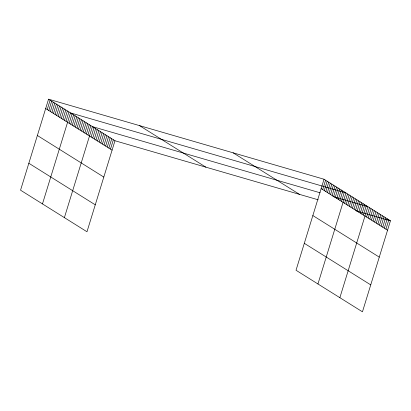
<?xml version="1.0" encoding="UTF-8"?>
<svg xmlns="http://www.w3.org/2000/svg" width="411" height="411" viewBox="0 0 411 411"><rect width="100%" height="100%" fill="white"/><g stroke="black" fill="none" stroke-linecap="round" stroke-linejoin="round"><path stroke-width="0.62" d="M48.549 99.179L20.55 190.195L86.978 231.763L114.977 140.747L48.549 99.179L324.022 179.237L390.45 220.805L362.451 311.821L296.023 270.253L324.022 179.237M47.229 109.537L50.116 100.161M48.796 110.518L51.683 101.137M50.363 111.494L53.245 102.118M51.93 112.475L54.812 103.099M53.492 113.457L56.379 104.075M55.059 114.438L57.946 105.057M56.626 115.414L59.513 106.038M58.192 116.395L61.075 107.014M59.759 117.376L62.642 107.995M61.321 118.353L64.208 108.977M62.888 119.334L65.775 109.958M64.455 120.315L67.337 110.934M66.022 121.296L68.904 111.915M42.472 203.913L70.471 112.897L345.944 192.954L317.944 283.97M69.151 123.254L72.038 113.873M70.718 124.235L73.605 114.854M72.285 125.211L75.167 115.835M73.852 126.192L76.734 116.816M75.413 127.174L78.301 117.793M76.98 128.155L79.868 118.774M78.547 129.131L81.429 119.755M80.114 130.112L82.996 120.731M81.676 131.094L84.563 121.713M83.243 132.07L86.13 122.694M84.81 133.051L87.697 123.675M86.377 134.032L89.259 124.651M87.944 135.008L90.826 125.632M64.393 217.63L92.393 126.614L320.082 192.785M91.119 137.002L94.006 127.621M92.732 138.009L95.619 128.633M94.345 139.021L97.232 129.64M95.958 140.028L98.846 130.652M97.571 141.04L100.459 131.659M99.185 142.047L102.072 132.671M100.798 143.059L103.685 133.678M102.411 144.066L105.298 134.69M104.024 145.078L106.911 135.697M105.637 146.085L108.525 136.709M107.25 147.097L110.138 137.716M108.869 148.104L111.751 138.728M110.482 149.116L113.364 139.735M322.702 189.599L325.589 180.218M324.269 190.576L327.156 181.2M325.836 191.557L328.718 182.181M327.403 192.538L330.285 183.157M328.964 193.519L331.852 184.138M330.531 194.495L333.419 185.12M332.098 195.477L334.98 186.096M333.665 196.458L336.547 187.077M335.227 197.434L338.114 188.058M336.794 198.415L339.681 189.039M338.361 199.397L341.248 190.016M339.928 200.378L342.81 190.997M341.495 201.354L344.377 191.978M344.623 203.317L347.511 193.935M346.19 204.293L349.073 194.917M347.757 205.274L350.64 195.898M349.319 206.255L352.206 196.874M350.886 207.231L353.773 197.855M352.453 208.213L355.34 198.837M354.02 209.194L356.902 199.813M355.587 210.175L358.469 200.794M357.149 211.151L360.036 201.775M358.716 212.133L361.603 202.757M360.283 213.114L363.165 203.733M361.85 214.09L364.732 204.714M363.411 215.071L366.299 205.695M339.866 297.687L367.866 206.671L332.9 196.509M366.591 217.059L369.479 207.683M368.205 218.071L371.092 208.69M369.818 219.078L372.705 209.702M371.431 220.09L374.318 210.709M373.044 221.097L375.931 211.722M374.657 222.11L377.545 212.728M376.271 223.116L379.158 213.741M377.884 224.129L380.771 214.748M379.497 225.136L382.384 215.76M381.11 226.148L383.997 216.767M382.723 227.155L385.61 217.779M384.336 228.167L387.224 218.786M385.95 229.174L388.837 219.798M114.977 140.747L318.191 199.803M356.07 210.812L390.45 220.805M321.135 188.618L387.563 230.186M233.114 152.82L299.542 194.388M312.848 215.559L379.276 257.127M139.457 125.596L205.885 167.164M304.31 243.317L370.737 284.88M45.667 108.555L112.095 150.123M37.375 135.496L103.803 177.064M28.837 163.254L95.265 204.822"/></g></svg>
